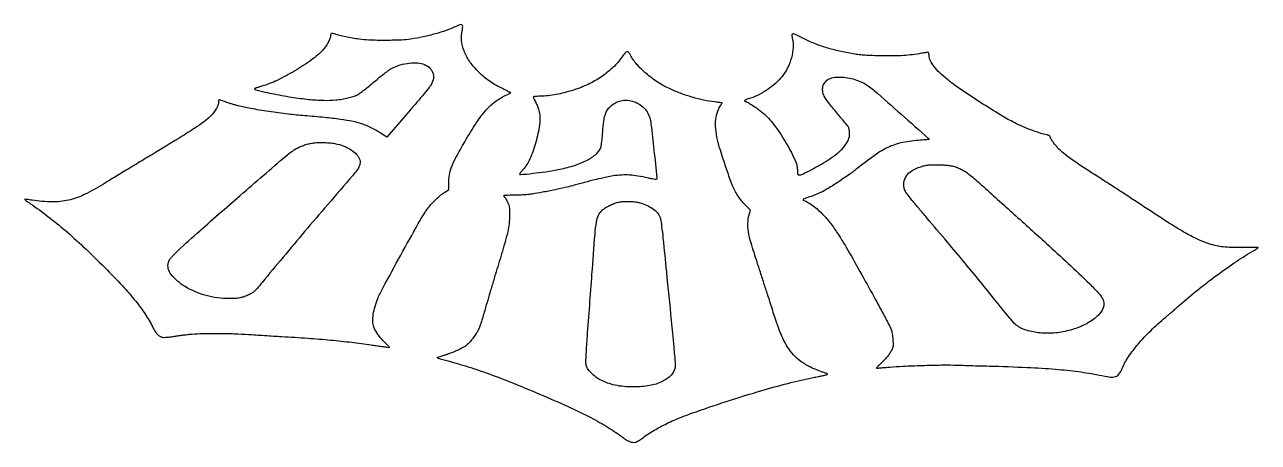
# Model space of a CAD drawing. Extents: x 378 to 2152, y 97 to 698.
import ezdxf

# ---------------------------------------------------------------- set-up
doc = ezdxf.new("R2010")
doc.units = 0

msp = doc.modelspace()

# ---------------------------------------------------------------- linework, layer by layer
for points in [[(997, 694.825868, -0.02661), (984.488329, 689.792453, -0.014935), (968.825917, 684.957648, -0.014018), (951.414703, 680.669043, -0.013338), (933.5, 677.283157, -0.030542), (920.190411, 675.960404, -0.008001), (898.735833, 675.488504, -0.008324), (876.999159, 675.720179, -0.024103), (862, 676.85482, -0.009584), (852.097662, 678.279244, -0.009441), (842.207134, 680.08837, -0.009936), (833.244644, 682.089432, -0.019924), (826.273678, 684.089309, 0.015839), (821.734805, 685.431667, 0.120932), (819.52598, 685.465197, 0.256146), (818.390901, 684.455456, 0.085701), (817.999211, 682.190983, -0.09571), (817.216627, 678.146479, -0.027582), (814.507917, 672.349565, -0.028036), (810.858991, 666.375625, -0.038305), (806.890506, 661.477743, -0.048037), (790.674744, 647.333596, -0.021224), (766.849642, 631.764017, -0.021281), (741.318393, 618.020074, -0.039856), (719.478823, 609.508969, 0.000704), (715.93048, 608.437164, 0.000927), (712.696904, 607.44891, 0.00067), (709.988765, 606.611775, 0.008957), (709, 606.285147, 0.665859), (708.941179, 605.288363, 0.042579), (712.699117, 603.831902, 0.017291), (720.490767, 601.841889, 0.004079), (733.638707, 599.076316, 0.009755), (762.157235, 593.897028, 0.014998), (787.03233, 590.64113, 0.017437), (808.260138, 589.253287, 0.032333), (825.509927, 589.843957, 0.014254), (834.777675, 591.030897, 0.018877), (843.12402, 592.667537, 0.020973), (850.461882, 594.724618, 0.031046), (856.671821, 597.185769, 0.049368), (859.373927, 598.79838, 0.005231), (865.231715, 603.225472, 0.00642), (872.102055, 608.673894, 0.005114), (879.377088, 614.721747, -0.004703), (886.792152, 620.896331, -0.005186), (894.08577, 626.729439, -0.004842), (900.412255, 631.584293, -0.026257), (904, 633.99872, -0.052322), (915.233387, 639.222812, -0.042444), (928.125535, 642.458634, -0.043988), (940.685107, 643.379074, -0.079032), (950.841259, 641.60956, -0.087302), (959.662808, 636.739826, -0.128906), (964.887009, 629.661844, -0.131595), (965.906388, 621.044817, -0.09297), (962.738077, 611.775109, -0.041656), (960.242259, 608.111397, -0.002353), (951.542884, 597.484359, -0.003598), (941.026261, 584.944882, -0.002629), (929.173869, 571.164956), (898.847737, 536.279695), (892.177609, 540.752503, 0.017755), (885.29576, 545.021152, 0.013467), (877.469714, 549.223211, 0.013615), (869.575505, 552.926099, 0.020584), (862.5, 555.672073, 0.03613), (850.500699, 558.823207, 0.011635), (832.33257, 561.779657, 0.009915), (809.215164, 564.525293, 0.005545), (781, 566.994662, -0.011369), (757.354698, 569.341895, -0.006834), (729.410867, 573.147348, -0.006672), (702.929621, 577.485073, -0.01964), (684.897073, 581.422599, -0.007256), (680.694723, 582.580072, -0.004563), (675.816913, 584.048475, -0.00458), (671.043137, 585.581297, -0.008365), (667.181781, 586.932368, 0.003383), (663.927044, 588.107711, 0.004889), (661.033328, 589.098883, 0.002617), (658.57688, 589.899283, 0.077594), (657.931781, 590, 0.276598), (657.571768, 589.784343, 0.052399), (657.270841, 589.045313, 0.04266), (657.061577, 587.995304, 0.027118), (656.990231, 586.75, -0.084765), (656.189066, 582.141705, -0.045454), (653.764096, 576.883405, -0.039709), (649.961333, 571.352571, -0.029899), (644.975177, 565.908064, -0.03477), (635.58314, 557.996945, -0.012562), (621.22658, 548.061185, -0.007722), (599.199287, 534.102918, -0.001826), (562, 511.514316, 0.000488), (541.521722, 499.154157, 0.000478), (520.924381, 486.66781, 0.00047), (502.871159, 475.676901, 0.001807), (491.678744, 468.792831, -0.026314), (464.03462, 453.603732, -0.056843), (441.15614, 445.607387, -0.060038), (417.87014, 443.206372, -0.032568), (389.144656, 445.575733, 0.00388), (385.144377, 446.138029, 0.006173), (381.71313, 446.550176, 0.001887), (378.75055, 446.85767, 0.224944), (378.398754, 446.732087, 0.452295), (378.416187, 446.460591, 0.002587), (380.694403, 444.721556, 0.007975), (383.428769, 442.724303, 0.00472), (386.750812, 440.424809, -0.014682), (411.877946, 422.281083, -0.013919), (436.358633, 402.379466, -0.012044), (462.673374, 378.61523, -0.00676), (493.542385, 348.555364, -0.008862), (518.818417, 322.354563, -0.017823), (537.628297, 300.649989, -0.022177), (551.764504, 281.427141, -0.031086), (562.490495, 263.018925, 0.022836), (566.020515, 256.724278, 0.053683), (569.337024, 252.486307, 0.071575), (572.794976, 249.821329, 0.082248), (576.707191, 248.395153, 0.056465), (578.987934, 248.2292, 0.011359), (583.056097, 248.485395, 0.010969), (588.11149, 249.031188, 0.007126), (593.927754, 249.872998, -0.005033), (599.961947, 250.772159, -0.003355), (606.891278, 251.686161, -0.003378), (613.624906, 252.482253, -0.006612), (619, 253.009083, -0.016756), (634.461212, 253.797794, -0.005965), (656.582163, 253.920089, -0.006063), (679.932189, 253.487402, -0.009489), (700, 252.490548, 0.001076), (710.124453, 251.816683, 0.000534), (722.96875, 251.003315, 0.00053), (736.286182, 250.18842, 0.000777), (748, 249.502378, -0.003787), (785.377263, 247.087436, -0.005419), (818.483824, 244.335535, -0.006009), (848.498837, 241.148461, -0.007328), (876.5, 237.417616, 0.000621), (883.365587, 236.408959, 0.00071), (889.936486, 235.461458, 0.000641), (895.515849, 234.672305, 0.004022), (898.368889, 234.295867), (903.237778, 233.693257), (896.145636, 240.785399, -0.01977), (890.820853, 246.548788, -0.023641), (886.294518, 252.392302, -0.025867), (882.757571, 258.033062, -0.042313), (880.438877, 263.17324, -0.079948), (878.991241, 271.145411, -0.04051), (879.613795, 281.354754, -0.035936), (882.115192, 292.880081, -0.028395), (886.399353, 304.90182, -0.024497), (893.624891, 319.932834, -0.00131), (919.001019, 366.416618, -0.001574), (944.281679, 412.096966, -0.018434), (954.843661, 429.5, -0.031379), (960.217695, 436.641835, -0.017903), (967.530968, 444.593185, -0.017913), (975.259413, 451.873511, -0.037011), (981.883294, 456.864624), (988.266589, 460.971895), (988.102846, 470.235947, -0.046635), (988.990365, 481.964129, -0.050165), (992.040321, 493.028351, -0.031108), (998.450052, 506.95218, -0.006998), (1011.138086, 529.762945, -0.014203), (1028.046312, 557.340129, -0.037895), (1042.076344, 575.636779, -0.051439), (1055.803664, 588.122842, -0.056712), (1071.368966, 597.076134, 0.007157), (1073.513034, 598.04135, 0.011374), (1075.316182, 598.934864, 0.005401), (1076.794449, 599.730234, 0.283352), (1076.946818, 600, 0.266803), (1076.766461, 600.28797, 0.001023), (1073.198661, 602.180702, 0.004739), (1069.089595, 604.300273, 0.002915), (1064.213885, 606.721539, -0.01661), (1053.932899, 612.18298, -0.025255), (1045.429869, 617.657488, -0.025064), (1037.475842, 623.993374, -0.01603), (1028.867543, 632.090604, -0.047892), (1017.657672, 645.72231, -0.058352), (1010.09226, 660.399607, -0.063622), (1006.57373, 675.273507, -0.078287), (1007.300479, 689.5, 0.029649), (1008.211509, 695.610015, 0.304504), (1007.04266, 697.737254, 0.214836), (1004.199314, 697.890821, 0.016605)], [(1481.539587, 684.064054, 0.140015), (1481.368977, 683.460188, 0.019079), (1481.423336, 682.135788, 0.020729), (1481.617437, 680.534487, 0.01615), (1481.956124, 678.814054, -0.0716), (1483.07261, 665.508934, -0.050086), (1480.681483, 650.628439, -0.048669), (1475.239971, 636.024821, -0.056533), (1467.28257, 623.524625, -0.041706), (1458.159468, 613.987114, -0.030299), (1446.584161, 604.935397, -0.030386), (1434.053225, 597.384308, -0.043134), (1422.052235, 592.375933, 0.00586), (1418.598501, 591.228102, 0.009423), (1415.685672, 590.160131, 0.003721), (1413.249899, 589.193707, 0.295114), (1413.023757, 588.87132, 0.247532), (1413.173764, 588.558821, 0.021108), (1413.934474, 588.043134, 0.024063), (1414.949371, 587.481536, 0.016151), (1416.15743, 586.93479, -0.038993), (1420.448717, 584.751481, -0.010204), (1426.961203, 580.586394, -0.010763), (1433.813875, 575.787453, -0.015649), (1439.626602, 571.241148, -0.058885), (1455.18551, 554.809351, -0.025798), (1471.869772, 529.831632, -0.024054), (1485.455692, 504.312591, -0.104936), (1489.368333, 487.752234, 0.009119), (1489.506261, 484.40151, 0.078822), (1489.826689, 482.946035, 0.193458), (1490.478879, 482.254619, 0.108254), (1491.625156, 482.002234, 0.111978), (1496.898693, 483.192441, 0.008844), (1509.829723, 489.64246, 0.012811), (1523.747307, 497.354386, 0.016311), (1536.149585, 505.20337, 0.025852), (1548.8871, 514.857308, 0.052202), (1557.609631, 523.920453, 0.068154), (1562.710018, 532.708956, 0.098439), (1564.432643, 541.5, 0.020949), (1564.314453, 544.146078, 0.023399), (1563.975152, 546.676059, 0.025337), (1563.457572, 548.878943, 0.05362), (1562.793934, 550.5, 0.042796), (1561.537907, 552.411892, 0.002522), (1557.21249, 557.85101, 0.003794), (1551.973646, 564.270573, 0.002786), (1546.071304, 571.31195, -0.008953), (1533.830433, 586.286405, -0.045115), (1527.938253, 595.33462, -0.084779), (1525.646451, 602.299442, -0.102151), (1526.02352, 609.166321, -0.106391), (1529.283233, 615.576563, -0.107793), (1534.878421, 620.042405, -0.085997), (1542.926247, 622.420224, -0.045096), (1553.393912, 622.68809, -0.034144), (1564.054585, 621.263891, -0.03379), (1574.460379, 618.399421, -0.034205), (1584.261156, 614.20291, -0.037147), (1593.117746, 608.806878, -0.025449), (1600.391153, 603.016593, -0.000446), (1638.097209, 569.669303, -0.000048), (1678.474056, 533.888835, -0.431953), (1678.495917, 533.162583, -0.170839), (1678.162887, 533.002947, -0.001041), (1674.771747, 532.640443, -0.004115), (1670.875943, 532.264585, -0.002591), (1666.319393, 531.886586, 0.027097), (1640.765203, 528.499773, 0.057466), (1621.724713, 522.594168, 0.049533), (1602.839321, 511.917538, 0.015779), (1577, 492.474063, -0.014984), (1564.530512, 483.060004, -0.008184), (1548.715117, 472.232231, -0.007898), (1533.244411, 462.355756, -0.02516), (1522.5, 456.457141, -0.01175), (1518.469898, 454.617323, -0.007908), (1513.788421, 452.698738, -0.007967), (1509.196892, 450.98515, -0.015623), (1505.48186, 449.795042, 0.012312), (1500.299682, 448.172677, 0.073451), (1497.787179, 446.881642, 0.400363), (1497.593436, 445.862475, 0.187117), (1498.783682, 445, -0.069096), (1503.703153, 442.948584, -0.022421), (1510.319745, 438.633604, -0.021233), (1517.538304, 432.971138, -0.018911), (1524.545328, 426.50268, -0.030027), (1535.525946, 414.170519, -0.021957), (1546.234635, 399.282319, -0.013969), (1559.365249, 377.947271, -0.003657), (1579.210353, 343, -0.001147), (1599.629621, 306.223114, -0.00369), (1612.982529, 281.615386, -0.003347), (1622.136672, 264.163978, -0.05231), (1624.583255, 257.891051, -0.02137), (1625.193577, 255.219723, -0.008625), (1625.806642, 251.52957, -0.008516), (1626.331067, 247.52914, -0.01069), (1626.674386, 243.805358, -0.008989), (1626.94906, 238.586202, -0.043867), (1626.792258, 235.634634, -0.056898), (1626.138369, 233.120276, -0.021827), (1624.69072, 229.805358, -0.035058), (1621.94454, 225.069406, -0.023278), (1618.181798, 220.037859, -0.020682), (1613.452649, 214.75357, -0.01493), (1607.771986, 209.25, 0.010468), (1605.653838, 207.234205, 0.021067), (1604.086735, 205.542187, 0.026009), (1603.142873, 204.308184, 0.603428), (1603.305251, 204, 0.020073), (1604.258035, 204.038267, 0.00036), (1609.340908, 204.450901, 0.000899), (1615.263923, 204.946756, 0.0006), (1622.045801, 205.534983, -0.010596), (1640.947571, 206.794305, -0.003479), (1668.817098, 207.8644, -0.003387), (1696.467765, 208.546062, -0.012385), (1714, 208.425195, 0.000689), (1721.121455, 208.209453, 0.00013), (1734.1375, 207.836458, 0.000139), (1749.343607, 207.40887, 0.000127), (1765, 206.976948, -0.004033), (1819.893639, 205.033317, -0.009643), (1860.574557, 202.477519, -0.01259), (1893.447988, 198.939725, -0.016458), (1923.265445, 193.965598, 0.013709), (1939.204128, 191.216597, 0.105283), (1946.731408, 191.717274, 0.172296), (1951.636293, 195.200089, 0.052523), (1956.125723, 203.280043, -0.048), (1965.271454, 220.095851, -0.027145), (1979.292683, 238.603818, -0.024359), (1997.275482, 257.856053, -0.019087), (2018.526255, 276.973408, 0.002865), (2022.577916, 280.387173, 0.00171), (2027.360837, 284.492483, 0.001711), (2032.097156, 288.614413, 0.002966), (2036, 292.075684, -0.012593), (2061.137941, 313.519274, -0.010311), (2089.033427, 335.189123, -0.010455), (2117.230584, 355.273251, -0.01471), (2143.25, 371.899104, 0.00144), (2146.604909, 373.919498, 0.002369), (2149.42976, 375.650141, 0.000264), (2151.937687, 377.204842, 0.259069), (2152.000247, 377.317121, 0.412336), (2151.92572, 377.392331, 0.000056), (2144.876911, 377.446279, 0.001179), (2137.049004, 377.486859, 0.000707), (2127.750247, 377.5, -0.006556), (2109.913253, 377.733873, -0.024795), (2098.785549, 378.57898, -0.032843), (2089.451325, 380.384231, -0.018964), (2078.5, 383.707538, -0.028642), (2063.589617, 389.833414, -0.017804), (2046.833107, 398.614492, -0.012321), (2025.29229, 411.612892, -0.004087), (1994.341632, 431.703403, 0.000565), (1976.199915, 443.661908, 0.000557), (1957.944105, 455.636961, 0.000546), (1941.927499, 466.092714, 0.002138), (1932, 472.497704, -0.002088), (1900.631479, 492.731494, -0.009981), (1883.011252, 504.709079, -0.017455), (1871.653811, 513.376853, -0.035126), (1863.465523, 521.112989, -0.017549), (1859.941131, 525.226105, -0.01577), (1856.580619, 529.722361, -0.015315), (1853.856917, 533.882583, -0.061538), (1852.602902, 536.645105, 0.092032), (1852.072675, 537.64701, 0.081645), (1851.198645, 538.441194, 0.064651), (1849.930841, 539.046624, 0.032845), (1848.215905, 539.485856, -0.032565), (1839.318899, 541.759269, -0.010701), (1826.557069, 546.225996, -0.010932), (1813.150839, 551.579773, -0.01631), (1801.700607, 556.892559, -0.019845), (1781.614077, 568.042011, -0.006253), (1752.490293, 586.257299, -0.006282), (1723.778809, 605.232156, -0.019237), (1705, 619.068948, -0.022606), (1693.914428, 628.766139, -0.039626), (1685.811551, 637.862689, -0.049402), (1680.674688, 646.245741, -0.098408), (1678.720384, 653.747534, 0.018493), (1678.578447, 655.226989, 0.023916), (1678.333698, 656.568554, 0.022796), (1678.032361, 657.641249, 0.154882), (1677.713483, 658.081586, 0.184604), (1677.092475, 658.254535, 0.006031), (1674.479169, 657.977687, 0.010821), (1671.359113, 657.540403, 0.007229), (1667.807526, 656.911192, -0.016422), (1654.913678, 654.870573, -0.015793), (1641.744742, 653.648477, -0.013468), (1626.757791, 653.13844, -0.007156), (1608.187028, 653.272658, -0.003391), (1593.967999, 653.675469, -0.010671), (1584.438007, 654.213952, -0.013768), (1576.332293, 655.070801, -0.009571), (1567.231466, 656.464813, -0.015355), (1547.248164, 660.553973, -0.018843), (1528.890518, 665.639176, -0.019935), (1511.908232, 671.795453, -0.022094), (1496.056513, 679.100394, 0.004046), (1488.441056, 682.948816, 0.032602), (1484.823439, 684.455521, 0.089644), (1482.762154, 684.768424, 0.252431)], [(1236.726257, 651.25, -0.047605), (1224.446804, 636.88205, -0.039739), (1208.946103, 624.113807, -0.037882), (1190.821127, 613.39954, -0.034488), (1170.718765, 605.155233, -0.011034), (1156.875158, 600.900474, -0.018989), (1145.155143, 598.055455, -0.020864), (1134.067735, 596.283822, -0.017575), (1122.217054, 595.31489, 0.004327), (1117.145945, 595.035256, 0.007458), (1112.931472, 594.703075, 0.002474), (1109.393331, 594.353361, 0.534896), (1109.259209, 594.098839, -0.013386), (1112.281964, 588.156893, -0.013803), (1114.949911, 582.121471, -0.014523), (1117.012767, 576.633926, -0.036392), (1118.102646, 572.5, -0.08205), (1118.498454, 553.912759, -0.032917), (1113.224326, 528.954441, -0.032891), (1104.734386, 504.94014, -0.083465), (1094.75, 489.435655, 0.006763), (1092.929888, 487.381826, 0.01001), (1091.395313, 485.528521, 0.005622), (1090.161716, 483.940139, 0.163712), (1090, 483.459471, 0.443983), (1091.235548, 482.342317, 0.0024), (1109.094867, 484.230982, 0.008908), (1127.597005, 486.611837, 0.010685), (1144.908055, 489.532814, 0.027635), (1166.77575, 494.972014, 0.040602), (1185.160231, 502.319311, 0.048182), (1198.873602, 510.872106, 0.1211), (1206.192227, 520, 0.063886), (1207.009635, 522.576557, 0.010702), (1207.827958, 527.705923, 0.009604), (1208.651077, 534.67329, 0.004234), (1209.484229, 543.913826, -0.00839), (1211.006342, 559.359226, -0.040374), (1212.723114, 568.018775, -0.067068), (1215.343181, 574.041197, -0.056774), (1219.590653, 579.539882, -0.060478), (1226.138134, 584.822072, -0.065688), (1233.585036, 588.209013, -0.066475), (1241.576259, 589.522473, -0.064386), (1249.722993, 588.717873, -0.06068), (1259.059987, 585.328112, -0.066152), (1267.013944, 579.868152, -0.067938), (1273.098626, 572.665353, -0.069927), (1276.958339, 564.163301, -0.04289), (1278.806588, 555.082892, -0.001359), (1283.032346, 517.62978, -0.00033), (1287.434066, 477.397383, -0.227222), (1286.729411, 475.396078, -0.239017), (1286.211089, 475.226513, -0.003626), (1282.991407, 475.747142, -0.008849), (1279.205508, 476.456664, -0.005625), (1274.823145, 477.410041, 0.013726), (1259.953451, 480.393507, 0.027505), (1248.055416, 481.774678, 0.030451), (1236.893302, 481.771207, 0.021557), (1224.427742, 480.466301, 0.017268), (1214.677345, 478.672455, 0.005003), (1199.768368, 475.236898, 0.005132), (1183.453802, 471.127494, 0.006431), (1168.415349, 466.967447, -0.015433), (1157.870654, 464.253851, -0.003996), (1140.72573, 460.545354, -0.004272), (1122.66767, 456.950857, -0.00801), (1108, 454.404053, -0.014781), (1102.784339, 453.741581, -0.007394), (1096.156889, 453.196968, -0.007164), (1089.039383, 452.820275, -0.008281), (1082.25, 452.670974, 0.004128), (1076.402494, 452.59097, 0.006873), (1071.479687, 452.415236, 0.00189), (1067.258684, 452.190425, 0.397618), (1067, 451.916562, 0.130522), (1067.088412, 451.583645, 0.032287), (1067.402423, 451.108212, 0.030831), (1067.845578, 450.592524, 0.02664), (1068.369949, 450.107933, -0.077918), (1069.0626, 449.32225, -0.011023), (1070.18349, 447.473282, -0.01234), (1071.416861, 445.206253, -0.010224), (1072.619949, 442.735488, -0.021942), (1074.271371, 438.704353, -0.049677), (1075.072204, 435.510298, -0.03238), (1075.4021, 431.478965, -0.005072), (1075.456105, 423.5, -0.027745), (1074.764379, 411.759773, -0.027472), (1072.776771, 400.128894, -0.015027), (1068.574237, 383.956638, -0.002534), (1059.455408, 353.327058, 0.000869), (1055.175844, 339.125366, 0.000519), (1050.134275, 322.225267, 0.00052), (1045.149414, 305.387589, 0.000903), (1041.050759, 291.397154, -0.00196), (1035.678098, 273.200717, -0.013951), (1032.795739, 264.471412, -0.028165), (1030.369807, 258.78335, -0.031676), (1027.401261, 253.631965, -0.014351), (1020.994273, 244.55827, -0.044459), (1015.985871, 238.988404, -0.05078), (1010.448468, 234.795476, -0.023364), (1002.5, 230.454221, -0.011835), (997.595529, 228.207815, -0.00815), (991.940625, 225.886339, -0.008221), (986.423897, 223.829925, -0.016571), (982, 222.426357, 0.00261), (978.292419, 221.363015, 0.003735), (975.016203, 220.378229, 0.002056), (972.259381, 219.514627, 0.056266), (971.565797, 219.204806, 0.630524), (971.593914, 218.881848, 0.007868), (974.117938, 217.980213, 0.011812), (977.436648, 216.940018, 0.006386), (981.565797, 215.809059, -0.01106), (1012.168056, 207.118901, -0.011393), (1042.05286, 197.162572, -0.00952), (1075.738331, 184.351732, -0.004565), (1118.5, 166.695081, -0.006274), (1160.62094, 148.224454, -0.013745), (1192.274417, 132.805163, -0.017537), (1217.346029, 118.587738, -0.024268), (1238.688766, 104.003519, 0.026605), (1243.814393, 100.536018, 0.047163), (1248.41026, 98.331085, 0.05762), (1252.604718, 97.313695, 0.077226), (1256.510434, 97.43598, 0.070755), (1258.175423, 98.000183, 0.016167), (1260.79129, 99.430341, 0.01641), (1263.725833, 101.292601, 0.015325), (1266.601207, 103.384399, -0.030293), (1281.230402, 113.371679, -0.020144), (1299.077437, 123.079107, -0.018005), (1319.904807, 132.426945, -0.013252), (1343.584969, 141.323137, -0.004808), (1393.353672, 157.995674, -0.00733), (1436.895285, 171.415794, -0.008382), (1475.520338, 182.003892, -0.01183), (1510.289094, 190.039601, 0.000376), (1517.830252, 191.601454, 0.00052), (1524.591171, 193.014345, 0.000322), (1530.279195, 194.213019, 0.006514), (1532, 194.600298, 0.237129), (1532.566726, 195.077698, 0.378768), (1532.380702, 195.640823, 0.045151), (1530.542588, 196.500249, 0.004602), (1526, 198.096481, -0.028345), (1508.610133, 205.151029, -0.04573), (1494.860781, 213.270951, -0.050696), (1483.840146, 223.057492, -0.047001), (1474.69787, 235.098528, -0.025494), (1469.484169, 244.541085, -0.019414), (1464.723249, 255.355946, -0.013076), (1459.366866, 270.042723, -0.003897), (1451.955035, 292.729433, 0.000636), (1447.334036, 307.192636, 0.000372), (1441.765105, 324.502272, 0.000372), (1436.167628, 341.81217, 0.000633), (1431.457583, 356.278302, -0.006402), (1422.71583, 384.21818, -0.030619), (1418.921645, 400.480998, -0.052088), (1418.149534, 412.546964, -0.053749), (1419.908621, 424.380506), (1421.70195, 431.261013), (1415.506272, 437.456691, -0.021941), (1410.259908, 443.184876, -0.021711), (1405.516204, 449.370391, -0.021337), (1401.251971, 456.05034, -0.019592), (1397.441136, 463.258957, -0.027296), (1393.626903, 472.471303, -0.003327), (1386.511802, 493.155079, -0.004131), (1379.634534, 514.160945, -0.013775), (1375.615995, 528.104838, -0.028372), (1372.293994, 544.808806, -0.048676), (1371.69391, 558.98353, -0.058426), (1373.77923, 571.010226, -0.073889), (1378.538892, 581.22856, 0.004324), (1379.482027, 582.684636, 0.006498), (1380.277049, 583.972289, 0.002968), (1380.930902, 585.077571, 0.132839), (1381, 585.333065, 0.369498), (1380.854523, 585.503045, 0.001159), (1377.842187, 585.966713, 0.005355), (1374.371891, 586.45468, 0.003233), (1370.25, 586.962242, -0.024329), (1354.867095, 589.519019, -0.01812), (1338.189387, 593.770207, -0.01763), (1321.297951, 599.388109, -0.018966), (1305.258428, 606.061339, -0.037547), (1288.198089, 615.542745, -0.032116), (1271.782069, 627.932445, -0.033404), (1258.08922, 641.411147, -0.064457), (1249.447442, 654.103718, 0.056114), (1246.744187, 658.219581, 0.28167), (1244.246578, 659.070721, 0.165908), (1241.340027, 657.290715, 0.020112)], [(827.701655, 526.423458, -0.041693), (840.058057, 522.224715, -0.057998), (850.150233, 516.355304, -0.069055), (857.200643, 509.373295, -0.118787), (860.52249, 501.852384, -0.098423), (860.452863, 497.69968, -0.064034), (858.843868, 493.163685, -0.044474), (855.482578, 487.774268, -0.016832), (849.896285, 480.869029, 0.001192), (813.778146, 438.973545, 0.001537), (780.81691, 400.315241, 0.001633), (749.863221, 363.541681, 0.00174), (719.802077, 327.335426, -0.004201), (712.611529, 318.761203, -0.028218), (708.774543, 314.745757, -0.047641), (705.383795, 312.133194, -0.026323), (700.812319, 309.584215, -0.027324), (694.278089, 306.810962, -0.038855), (688.198687, 305.134493, -0.033425), (681.281253, 304.268243, -0.014439), (671.994501, 304, -0.066805), (639.217605, 308.398976, -0.068784), (609.110492, 321.276578, -0.085101), (588.925693, 338.67247, -0.241208), (585.052942, 356.296339, -0.058388), (586.02043, 358.763554, -0.039631), (587.64944, 361.307421, -0.027238), (590.234517, 364.356318, -0.009111), (594.329008, 368.528981, -0.013352), (626.139073, 398.158935, -0.002287), (688.313396, 452.54198, -0.001005), (754.462762, 509.637463, -0.048284), (768.805653, 519.738263, -0.026108), (774.576051, 522.63227, -0.023045), (780.859177, 525.044586, -0.022996), (787.353017, 526.873415, -0.025664), (793.754661, 528.01991, -0.027688), (801.631338, 528.576436, -0.015544), (811.227072, 528.423769, -0.01552), (820.602551, 527.690701, -0.033802)], [(1713.437049, 494.48518, -0.027663), (1719.519981, 492.431209, -0.0232), (1725.717003, 489.609018, -0.023457), (1731.541135, 486.269367, -0.030736), (1736.5, 482.66136, -0.010155), (1753.71209, 467.844227, -0.000726), (1800.619375, 425.652375, -0.0011), (1847.390654, 383.272789, -0.003471), (1878.484587, 354.576481, -0.002265), (1909.075217, 325.687877, -0.020558), (1921.834376, 312.486518, -0.050325), (1928.003362, 303.966512, -0.130819), (1929.978038, 296.717881, -0.159828), (1926.444933, 285.73245, -0.072222), (1915.766738, 274.771644, -0.058379), (1899.592109, 265.12794, -0.041234), (1879.618019, 258.094008, -0.045289), (1857.450693, 254.387947, -0.048229), (1835.450384, 254.855435, -0.052914), (1816.20849, 259.226209, -0.098175), (1802.403574, 267.218807, -0.037655), (1800.035298, 269.636905, -0.001625), (1792.408942, 278.756458, -0.002765), (1783.454294, 289.657477, -0.001967), (1773.533273, 301.970667, 0.002454), (1752.173117, 328.428356, 0.002222), (1729.836905, 355.571746, 0.001964), (1704.786618, 385.499144, 0.001213), (1675.109358, 420.5, -0.002801), (1664.155945, 433.501722, -0.003911), (1654.517543, 445.259239, -0.002389), (1646.538165, 455.247045, -0.050561), (1644.495347, 458.446344, -0.118063), (1642.136452, 468.422448, -0.124448), (1644.630854, 478.172161, -0.108389), (1651.892514, 486.552034, -0.073738), (1663.042692, 492.551378, -0.021769), (1670.217135, 494.793366, -0.032201), (1676.682338, 496.070117, -0.028047), (1683.882738, 496.607636, -0.012129), (1693.5, 496.551638, -0.007845), (1699.711083, 496.267172, -0.010456), (1705.339842, 495.802487, -0.011547), (1710.08113, 495.200108, -0.030225)], [(1260.076889, 442.571085, -0.043723), (1270.014263, 439.537546, -0.045881), (1279.104135, 434.858638, -0.049692), (1286.436689, 429.092607, -0.083539), (1291.092154, 422.819364, -0.075218), (1292.675592, 418.066516, -0.012356), (1294.095576, 408.458326, -0.005207), (1296.08275, 390.726473, -0.000391), (1300.941338, 342.5, -0.00033), (1307.888543, 272.530249, -0.001813), (1311.475459, 234.758527, -0.001153), (1313.711167, 209.632764, -0.066854), (1313.493964, 205.021655, -0.15009), (1307.593356, 193.647013, -0.087648), (1294.980886, 184.653206, -0.068192), (1276.778012, 178.853715, -0.043092), (1254.537173, 176.933333, -0.020833), (1240.030025, 177.538065, -0.031251), (1227.494499, 179.37885, -0.034308), (1216.215528, 182.584038, -0.034609), (1205.514933, 187.294191, -0.044544), (1199.504516, 191.171091, -0.031102), (1193.458394, 196.517822, -0.03124), (1188.488846, 202.160362, -0.087018), (1186.03191, 206.811272, -0.083427), (1185.211736, 212.391321, -0.009858), (1185.717908, 224.961176, -0.003374), (1187.360006, 249.539445, -0.000135), (1193.967894, 339, -0.000961), (1198.405464, 397.33741, -0.020168), (1200.463728, 414.673527, -0.073416), (1203.373352, 423.913267, -0.093885), (1208.683662, 431.062529, -0.044347), (1213.098554, 434.461274, -0.024577), (1219.009738, 437.832427, -0.02421), (1225.433603, 440.706852, -0.033519), (1231.451605, 442.603554, -0.040778), (1237.471, 443.55517, -0.019107), (1245.35774, 443.847704, -0.019097), (1253.424206, 443.530332, -0.032856)]]:
    msp.add_lwpolyline(points, format="xyb", close=True)

doc.saveas('drawing.dxf')
